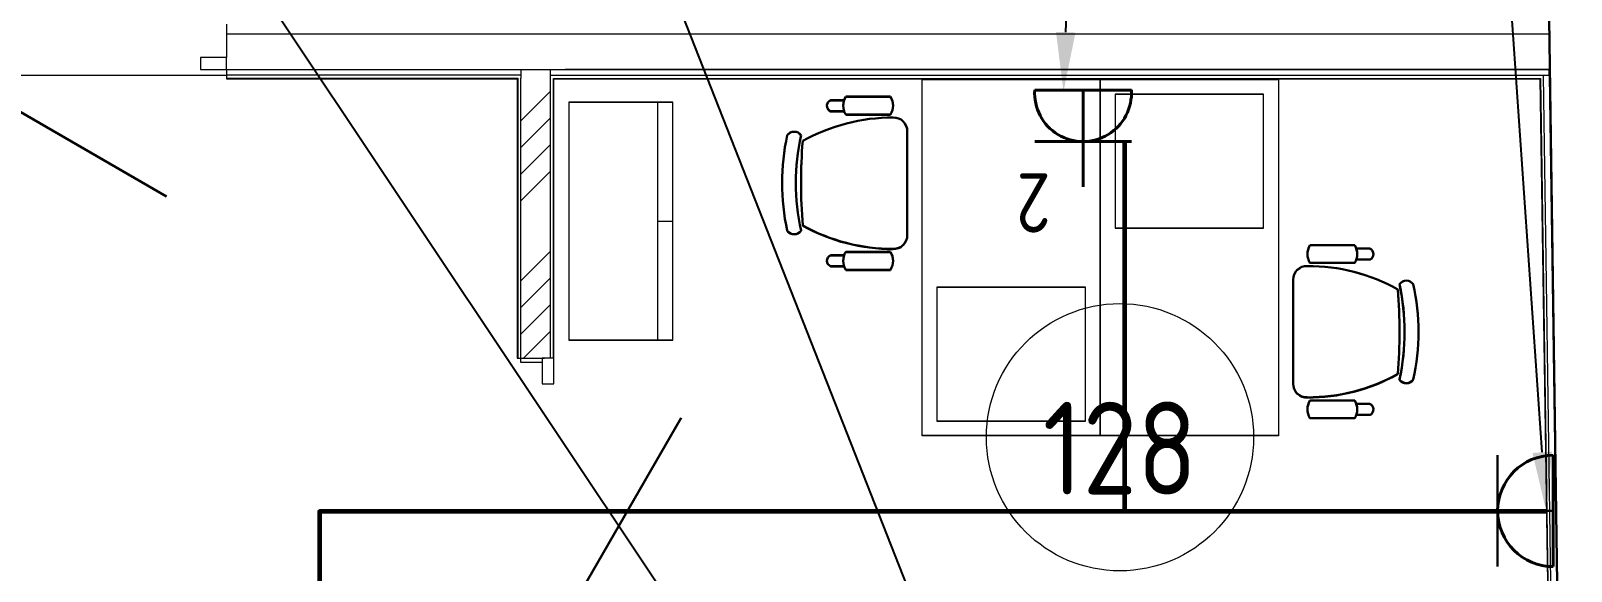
# Model space of a CAD drawing. Header units: millimetres. Extents: x -32 to 417638015, y -35 to 175284279.
# Drawn here: x 202696 to 207884, y 67482 to 69302 of the extents above; entities that cross this region are included whole.
import ezdxf
from ezdxf import colors
from ezdxf.entities.mleader import LeaderData, LeaderLine
from ezdxf.enums import TextEntityAlignment as Align
from ezdxf.math import Vec2, Vec3

# ---------------------------------------------------------------- set-up
doc = ezdxf.new("R2010")
doc.units = ezdxf.units.MM
for name, color, linetype, lineweight in [('_ЭМ_гофра', 5, 'Continuous', 60), ('_ЭМ_ТХобщее_слой', 7, 'Continuous', 30), ('Аннотация', 7, 'Continuous', 18), ('Двери', 7, 'Continuous', 9), ('Перекрытие', 7, 'Continuous', 18), ('Стены внутренние', 7, 'Continuous', 18), ('Стены несущие', 7, 'Continuous', 30), ('Стены отделка', 7, 'Continuous', 30), ('Стены перегородки', 7, 'Continuous', 30), ('Стены штриховка', 7, 'Continuous', 9), ('ТХ', 5, 'Continuous', 0), ('ШТРИХОВКА', 252, 'Continuous', 15), ('ЭМ', 5, 'Continuous', 40), ('ЭОМ_Кабель Быт. розеток', 5, 'Continuous', 30), ('ЭОМ_Розетки комп', 1, 'Continuous', 30)]:
    doc.layers.add(name, color=color, linetype=linetype, lineweight=lineweight)
doc.layers.add('_ЭМ_Надписи', color=7, linetype='Continuous')
doc.layers.add('ЭОМ_Лотки рабочие', color=5, linetype='Continuous')
doc.layers.add('Линии', color=7, linetype='Continuous', lineweight=9, true_color=0x00a600)
doc.styles.add('GOST Common', font='GOST_Common.ttf', dxfattribs={"width": 0.9, "height": 350})
doc.styles.add('ЭОМ', font='isocpeur.ttf', dxfattribs={"width": 0.85, "height": 250})

# ---------------------------------------------------------------- blocks, each defined once
blk = doc.blocks.new('ТХ 1 этаж.')
at = {"color": 252, "linetype": 'Continuous', "true_color": 0x939598}
for p, q in [((43108.3, 15933.8), (43153.9, 15933.8)), ((43159.7, 15945.9), (43310.8, 15945.9)), ((43108.3, 15897.1), (43154, 15897.1)), ((43159.7, 15885.6), (43310.8, 15885.6)), ((43367.1, 15479.2), (43367.1, 15829.3)), ((43108.3, 15411.4), (43154, 15411.4)), ((43159.7, 15422.9), (43310.8, 15422.9)), ((44874.6, 15445.9), (44723.4, 15445.9)), ((44926, 15433.8), (44880.3, 15433.8)), ((43108.3, 15374.7), (43153.9, 15374.7)), ((43159.7, 15362.6), (43310.8, 15362.6)), ((44874.6, 15385.6), (44723.4, 15385.6)), ((44925.9, 15397.1), (44880.2, 15397.1)), ((44667.1, 15329.3), (44667.1, 14979.2)), ((44874.6, 14922.9), (44723.4, 14922.9)), ((44925.9, 14911.4), (44880.2, 14911.4)), ((44874.6, 14862.6), (44723.4, 14862.6)), ((44926, 14874.7), (44880.3, 14874.7))]:
    blk.add_line(p, q, dxfattribs=at)
for centre, radius, start, end in [((43116.8, 15915.5), 20.2, 114.8955, 245.3354), ((43209.7, 15915.7), 58.4, 148.951, 211.0488), ((43260.8, 15915.7), 58.4, 328.951, 31.0488), ((42986, 15799.6), 28.1, 34.2901, 145.7096), ((43318.6, 15250.9), 624.5, 89.878, 119.1059), ((43321.7, 15829.9), 45.4, 359.2519, 92.1866), ((43692.8, 15655), 747.5, 167.602, 192.3978), ((43739.3, 15655), 747.5, 167.602, 192.3978), ((44771.1, 15655), 1761.9, 175.3938, 184.6546), ((42986, 15510.3), 28.1, 214.2915, 325.7083), ((43318.6, 16057.7), 624.5, 240.9068, 270.1215), ((43321.7, 15478.6), 45.4, 267.8135, 0.7479), ((43116.9, 15393.1), 20.2, 114.8955, 245.3354), ((43209.7, 15392.8), 58.4, 148.951, 211.0488), ((43260.8, 15392.8), 58.4, 328.951, 31.0488), ((44773.4, 15415.7), 58.4, 148.951, 211.0488), ((44824.5, 15415.7), 58.4, 328.951, 31.0488), ((44917.4, 15415.5), 20.2, 294.8955, 65.3354), ((44712.5, 15329.9), 45.4, 87.8135, 180.7479), ((44715.6, 14750.8), 624.5, 60.9068, 90.1215), ((45048.3, 15298.2), 28.1, 34.2915, 145.7083), ((44294.9, 15153.5), 747.5, 347.602, 12.3978), ((44341.4, 15153.5), 747.5, 347.602, 12.3978), ((43263.1, 15153.5), 1761.9, 355.3938, 4.6546), ((44715.6, 15557.6), 624.5, 269.878, 299.1059), ((44712.5, 14978.6), 45.4, 179.2519, 272.1866), ((45048.3, 15008.9), 28.1, 214.2901, 325.7096), ((44773.4, 14892.8), 58.4, 148.951, 211.0488), ((44824.5, 14892.8), 58.4, 328.951, 31.0488), ((44917.4, 14893), 20.2, 294.8955, 65.3354)]:
    blk.add_arc(centre, radius, start, end, dxfattribs=at)
at = {"layer": 'ТХ', "color": 252, "true_color": 0x939598}
for p, q in [((42527, 15126.9), (42527, 15926.9)), ((42527, 15526.9), (42577, 15526.9))]:
    blk.add_line(p, q, dxfattribs=at)
for points in [[(44017.1, 16004.3), (44017.1, 14804.3), (43417.1, 14804.3), (43417.1, 16004.3)], [(44017.1, 14804.3), (44017.1, 16004.3), (44617.1, 16004.3), (44617.1, 14804.3)], [(44567.1, 15504.3), (44567.1, 15954.3), (44067.1, 15954.3), (44067.1, 15504.3)], [(42227, 15926.9), (42227, 15126.9), (42577, 15126.9), (42577, 15926.9)], [(43467.1, 15304.3), (43467.1, 14854.3), (43967.1, 14854.3), (43967.1, 15304.3)]]:
    blk.add_lwpolyline(points, close=True, dxfattribs=at)
blk = doc.blocks.new('1 этаж')
at = {"layer": 'Стены внутренние'}
h = blk.add_hatch(dxfattribs=at)
h.set_pattern_fill('ANSI34', color=8, scale=20, style=0)
h.set_pattern_definition([(45, (-31496.66, 188.9), (-269.4077, 269.4077), []), (45, (-31406.86, 188.9), (-269.4077, 269.4077), []), (45, (-31317.06, 188.9), (-269.4077, 269.4077), []), (45, (-31227.26, 188.9), (-269.4077, 269.4077), [])])
h.paths.add_polyline_path([(35308.523, 17592.84), (35208.523, 17592.84), (35208.523, 16620.839), (35308.523, 16620.839)])
h.paths.add_polyline_path([(35308.523, 15590.839), (35280.523, 15590.839), (35208.523, 15590.839), (35208.523, 14995.882), (35308.523, 14995.882)])
at = {"layer": 'Двери', "color": 8, "lineweight": 30}
for p, q in [((33274.201, 17592.84), (34015.518, 17164.84)), ((35320.523, 15677.839), (35748.523, 16419.157))]:
    blk.add_line(p, q, dxfattribs=at)
at = {"layer": 'Двери', "color": 8}
for p, q in [((34217.201, 17632.84), (34130.201, 17632.84)), ((34130.201, 17632.84), (34130.201, 17592.84)), ((34130.201, 17592.84), (34217.201, 17592.84)), ((34217.201, 17592.84), (34217.201, 17632.84)), ((35320.523, 16620.839), (35280.523, 16620.839)), ((35280.523, 16620.839), (35280.523, 16533.839)), ((35320.523, 16533.839), (35320.523, 16620.839)), ((35280.523, 16533.839), (35320.523, 16533.839))]:
    blk.add_line(p, q, dxfattribs=at)
at = {"layer": 'Линии', "color": 8}
blk.add_circle((37227.135, 16354.138), 450, dxfattribs=at)
at = {"layer": 'Перекрытие', "color": 8}
for p, q in [((38674.822, 17592.632), (38672.924, 17592.632)), ((33187.201, 17572.84), (34217.201, 17572.84)), ((35208.523, 16605.839), (35208.523, 16620.839)), ((35280.523, 16605.839), (35208.523, 16605.839))]:
    blk.add_line(p, q, dxfattribs=at)
at = {"layer": 'Стены несущие', "color": 8}
blk.add_line((38635.449, 20321.934), (38734.225, 13474.831), dxfattribs=at)
at = {"layer": 'Стены отделка', "color": 8, "lineweight": 9}
for p, q in [((34217.201, 17744.84), (34217.201, 17712.84)), ((34217.201, 17712.84), (34217.201, 17712.84)), ((38674.819, 17712.84), (38674.819, 17732.84)), ((34217.201, 17592.84), (34217.201, 17560.84)), ((35208.523, 17592.84), (35208.523, 17562.84)), ((38672.924, 17592.632), (35358.523, 17592.632)), ((38672.924, 17572.632), (38672.924, 17592.632)), ((34302.201, 17572.84), (34217.201, 17572.84)), ((34217.201, 17560.84), (35196.523, 17560.84)), ((35196.523, 17560.84), (35196.523, 16620.839)), ((38672.924, 17572.632), (35308.523, 17572.632)), ((35320.523, 16620.839), (35320.523, 17560.632)), ((35320.523, 17560.632), (38641.693, 17560.632)), ((38641.693, 17560.632), (38679.509, 15007.882)), ((38714.303, 13469.27), (38653.516, 17572.632)), ((38673.518, 17572.632), (38653.521, 17572.335)), ((38734.301, 13469.566), (38673.518, 17572.632)), ((35196.523, 16620.839), (35288.523, 16620.839))]:
    blk.add_line(p, q, dxfattribs=at)
at = {"layer": 'Стены перегородки', "color": 8, "lineweight": 18}
for p, q in [((34217.201, 17712.84), (34217.201, 17632.84)), ((34217.201, 17712.84), (38674.819, 17712.84)), ((38674.819, 17592.84), (38674.819, 17712.84)), ((34217.201, 17592.84), (38674.819, 17592.84))]:
    blk.add_line(p, q, dxfattribs=at)
at = {"layer": 'Стены штриховка', "color": 8}
for p, q in [((35308.523, 16620.839), (35308.523, 17592.84)), ((34217.201, 17562.84), (35198.523, 17562.84)), ((35208.523, 17572.84), (34302.201, 17572.84)), ((35198.523, 17562.84), (35198.523, 16620.839)), ((35208.523, 16620.839), (35208.523, 17562.84)), ((35318.523, 16620.839), (35318.523, 17562.632)), ((35318.523, 17562.632), (38643.663, 17562.632)), ((38643.663, 17562.632), (38681.539, 15005.882))]:
    blk.add_line(p, q, dxfattribs=at)
at = {"layer": 'ЭОМ_Лотки рабочие'}
blk.add_blockref('ТХ 1 этаж.', (-6856.492, 1554.379), dxfattribs=at)
at = {"layer": 'Аннотация', "color": 8, "lineweight": 9, "insert": (37227.135, 16317.19), "char_height": 312.5, "width": 520.21112, "attachment_point": 5, "line_spacing_factor": 1.022766, "style": 'GOST Common'}
blk.add_mtext('128', dxfattribs=at)
blk = doc.blocks.new('_ЭМ_ТХ2_1этаж')
at = {"color": 252, "linetype": 'Continuous', "true_color": 0x939598}
for p, q in [((154256.2, -53259.7), (154301.8, -53259.7)), ((154307.6, -53247.7), (154458.7, -53247.7)), ((154256.2, -53296.4), (154301.9, -53296.4)), ((154307.6, -53307.9), (154458.7, -53307.9)), ((154515, -53714.3), (154515, -53364.2)), ((156022.4, -53747.7), (155871.3, -53747.7)), ((154256.2, -53782.1), (154301.9, -53782.1)), ((154307.6, -53770.6), (154458.7, -53770.6)), ((156073.8, -53796.4), (156028.1, -53796.4)), ((156073.9, -53759.7), (156028.2, -53759.7)), ((154256.1, -53818.8), (154301.8, -53818.8)), ((154307.6, -53830.9), (154458.7, -53830.9)), ((156022.4, -53807.9), (155871.3, -53807.9)), ((155815, -53864.2), (155815, -54214.3)), ((156022.4, -54270.6), (155871.3, -54270.6)), ((156073.8, -54282.1), (156028.1, -54282.1)), ((156073.8, -54318.8), (156028.2, -54318.8)), ((156022.4, -54330.9), (155871.3, -54330.9))]:
    blk.add_line(p, q, dxfattribs=at)
for centre, radius, start, end in [((154264.7, -53278), 20.2, 114.8955, 245.3354), ((154357.6, -53277.8), 58.4, 148.951, 211.0488), ((154408.7, -53277.8), 58.4, 328.951, 31.0488), ((154466.5, -53942.7), 624.5, 89.878, 119.1059), ((154469.6, -53363.6), 45.4, 359.2519, 92.1866), ((154840.7, -53538.5), 747.5, 167.602, 192.3978), ((154133.9, -53393.9), 28.1, 34.2901, 145.7096), ((154887.2, -53538.5), 747.5, 167.602, 192.3978), ((155919, -53538.5), 1761.9, 175.3938, 184.6546), ((154133.9, -53683.2), 28.1, 214.2915, 325.7083), ((154466.5, -53135.9), 624.5, 240.9068, 270.1215), ((154469.6, -53714.9), 45.4, 267.8135, 0.7479), ((155921.3, -53777.8), 58.4, 148.951, 211.0488), ((155972.4, -53777.8), 58.4, 328.951, 31.0488), ((154264.7, -53800.5), 20.2, 114.8955, 245.3354), ((154357.6, -53800.7), 58.4, 148.951, 211.0488), ((154408.7, -53800.7), 58.4, 328.951, 31.0488), ((156065.3, -53778.1), 20.2, 294.8955, 65.3354), ((155860.4, -53863.6), 45.4, 87.8135, 180.7479), ((155863.5, -54442.7), 624.5, 60.9068, 90.1215), ((154411, -54040), 1761.9, 355.3938, 4.6546), ((156196.1, -53895.3), 28.1, 34.2915, 145.7083), ((155442.8, -54040), 747.5, 347.602, 12.3978), ((155489.3, -54040), 747.5, 347.602, 12.3978), ((155860.4, -54214.9), 45.4, 179.2519, 272.1866), ((155863.5, -53635.9), 624.5, 269.878, 299.1059), ((156196.1, -54184.6), 28.1, 214.2901, 325.7096), ((155921.3, -54300.7), 58.4, 148.951, 211.0488), ((155972.4, -54300.7), 58.4, 328.951, 31.0488), ((156065.3, -54300.5), 20.2, 294.8955, 65.3354)]:
    blk.add_arc(centre, radius, start, end, dxfattribs=at)
at = {"layer": 'ТХ', "color": 252, "true_color": 0x939598}
for p, q in [((153674.9, -54066.7), (153674.9, -53266.7)), ((153674.9, -53666.7), (153724.9, -53666.7))]:
    blk.add_line(p, q, dxfattribs=at)
for points in [[(155165, -53189.3), (155165, -54389.3), (154565, -54389.3), (154565, -53189.3)], [(155165, -54389.3), (155165, -53189.3), (155765, -53189.3), (155765, -54389.3)], [(153374.9, -53266.7), (153374.9, -54066.7), (153724.9, -54066.7), (153724.9, -53266.7)], [(155715, -53689.3), (155715, -53239.3), (155215, -53239.3), (155215, -53689.3)], [(154615, -53889.3), (154615, -54339.3), (155115, -54339.3), (155115, -53889.3)]]:
    blk.add_lwpolyline(points, close=True, dxfattribs=at)
blk = doc.blocks.new('*U748')
at = {"color": 0, "lineweight": 40}
for p, q in [((250, 0), (-250, 0)), ((0, -250), (0, -500))]:
    blk.add_line(p, q, dxfattribs=at)
at = {"color": 0}
for p, q in [((0, 0), (0, -250)), ((250, -250), (-250, -250))]:
    blk.add_line(p, q, dxfattribs=at)
at = {"color": 0, "lineweight": 40}
blk.add_arc((0, 0), 250, 180, 360, dxfattribs=at)
at = {"color": 7, "style": 'GOST Common', "width": 0.9}
for tag, p in [('КОЛВО', (312.5, 312.6)), ('ВЫСОТА', (293.7, -391.4))]:
    blk.add_attdef(tag, p, '', height=350, dxfattribs=at)
at = {"color": 7, "linetype": 'ByBlock', "style": 'GOST Common', "width": 0.9}
blk.add_attdef('ГРУППА', text='', height=350, dxfattribs=at).set_placement((-568.1, 0), align=Align.RIGHT)
blk = doc.blocks.new('2м розетка IP20')
at = {"layer": 'ЭМ', "color": 5}
for p, q in [((-494124.5, -357092.4), (-494124.5, -356766.5)), ((-494287.3, -356918.9), (-493961.8, -356918.9)), ((-494287.3, -357092.4), (-493961.8, -357092.4))]:
    blk.add_line(p, q, dxfattribs=at)
blk.add_arc((-494124.5, -357082), 163.1, 356.3196, 183.6804, dxfattribs=at)
at = {"layer": 'ЭОМ_Кабель Быт. розеток', "color": 7, "insert": (-494016.1, -356612.2), "char_height": 200, "attachment_point": 1, "style": 'ЭОМ'}
blk.add_mtext_dynamic_manual_height_columns('2', width=91.256, gutter_width=1250, heights=[0], dxfattribs=at)

msp = doc.modelspace()

# ---------------------------------------------------------------- linework, layer by layer
at = {"layer": '_ЭМ_гофра', "linetype": 'ByBlock'}
for points in [[(206381.2, 67683.2), (206381.2, 68929.2)], [(207800.7, 67683.2), (203668.7, 67683.2), (203668.7, 63901)]]:
    msp.add_lwpolyline(points, dxfattribs=at)

# ---------------------------------------------------------------- block references
at = {"layer": '_ЭМ_ТХобщее_слой', "lineweight": 50}
msp.add_blockref('_ЭМ_ТХ2_1этаж', (51133.1, 122328.2), dxfattribs=at)
at = {"layer": 'ШТРИХОВКА'}
msp.add_blockref('1 этаж', (169137.4, 51579.3), dxfattribs=at)
at = {"layer": 'ЭОМ_Кабель Быт. розеток', "rotation": 180}
msp.add_blockref('2м розетка IP20', (-287884.3, -287989.7), dxfattribs=at)
at = {"layer": 'ЭОМ_Розетки комп', "color": 5, "xscale": 0.75, "yscale": 0.75, "zscale": 0.75, "rotation": 270}
msp.add_blockref('*U748', (207824.1, 67685.2, 64.3), dxfattribs=at)

# ---------------------------------------------------------------- leaders
at = {"layer": '_ЭМ_Надписи', "color": 7, "ltscale": 5}
ml = msp.add_multileader_mtext('Standard', dxfattribs=at)
ml.set_content('{\\fGOST Common|b0|i0|c204|p34;\\W0.9;\\C256;1ЩРС-2\\fISOCPEUR|b0|i0|c204|p34;\\W0.85; Гр.28\\PЭл.суш. \\fGOST Common|b0|i0|c0|p34;\\W0.9;h=0.9\\fGOST Common|b0|i0|c204|p34;м \\fGOST Common|b0|i0|c0|p34;L=1\\fGOST Common|b0|i0|c204|p34;м}', color=1, style='ЭОМ')
ml.set_leader_properties()
ml.build(insert=Vec2(0, 0))
ml.multileader.update_dxf_attribs({"text_left_attachment_type": 6, "text_right_attachment_type": 6, "dogleg_length": 0, "arrow_head_size": 200})
ctx = ml.context
ctx.base_point, ctx.char_height, ctx.arrow_head_size, ctx.landing_gap_size, ctx.plane_origin = Vec3(206594.4, 75784, -64.3), 250, 200, 0, Vec3(185321.1, 80922.9, -64.3)
ctx.left_attachment, ctx.right_attachment = 6, 6
notes = []
notes.append((ctx, [(1, (1, 1, 0), (209154, 75784, -64.3), (-1, 0), 0, [(0, [(210206.8, 65221.9, -64.3)], 0, [])])]))
ctx.mtext.insert, ctx.mtext.width, ctx.mtext.defined_height, ctx.mtext.flow_direction = Vec3(206594.4, 76109, -64.3), 3012.564, 673.2, 5
ml = msp.add_multileader_mtext('Standard', dxfattribs=at)
ml.set_content('{\\fGOST Common|b0|i0|c204|p34;\\W0.9;\\C256;1ЩРС-2\\fISOCPEUR|b0|i0|c204|p34;\\W0.85; Гр.17\\PРезерв \\fGOST Common|b0|i0|c0|p34;\\W0.9;h=\\fGOST Common|b0|i0|c204|p34;1\\fGOST Common|b0|i0|c0|p34;.\\fGOST Common|b0|i0|c204|p34;8м}', color=1, style='ЭОМ')
ml.set_leader_properties()
ml.build(insert=Vec2(0, 0))
ml.multileader.update_dxf_attribs({"text_left_attachment_type": 6, "text_right_attachment_type": 6, "dogleg_length": 0, "arrow_head_size": 200})
ctx = ml.context
ctx.base_point, ctx.char_height, ctx.arrow_head_size, ctx.landing_gap_size, ctx.plane_origin = Vec3(205504, 74545.1), 250, 200, 0, Vec3(183574.8, 81454.7)
ctx.left_attachment, ctx.right_attachment = 6, 6
notes.append((ctx, [(1, (1, 1, 0), (207323.4, 74545.1), (-1, 0), 0, [(0, [(207800.7, 67683.2)], 0, [])])]))
ctx.mtext.insert, ctx.mtext.width, ctx.mtext.defined_height, ctx.mtext.flow_direction = Vec3(205504, 74870.1), 2250.396, 578.6, 5
ml = msp.add_multileader_mtext('Standard', dxfattribs=at)
ml.set_content('{\\fGOST Common|b0|i0|c204|p34;\\W0.9;\\C256;1ЩРС-2\\fISOCPEUR|b0|i0|c204|p34;\\W0.85; Гр.27\\PЭл.суш. \\fGOST Common|b0|i0|c0|p34;\\W0.9;h=\\fGOST Common|b0|i0|c204|p34;0\\fGOST Common|b0|i0|c0|p34;.\\fGOST Common|b0|i0|c204|p34;9м \\fGOST Common|b0|i0|c0|p34;L=1\\fGOST Common|b0|i0|c204|p34;м}', color=1, style='ЭОМ')
ml.set_leader_properties()
ml.build(insert=Vec2(0, 0))
ml.multileader.update_dxf_attribs({"text_left_attachment_type": 6, "text_right_attachment_type": 6, "dogleg_length": 0, "arrow_head_size": 200})
ctx = ml.context
ctx.base_point, ctx.char_height, ctx.arrow_head_size, ctx.landing_gap_size, ctx.plane_origin = Vec3(200778, 73308.6, -64.3), 250, 200, 0, Vec3(181644, 80890, -64.3)
ctx.left_attachment, ctx.right_attachment = 6, 6
notes.append((ctx, [(1, (1, 1, 0), (203337.6, 73308.6, -64.3), (-1, 0), 0, [(0, [(206529.7, 65189.1, -64.3)], 0, [])])]))
ctx.mtext.insert, ctx.mtext.width, ctx.mtext.defined_height, ctx.mtext.flow_direction = Vec3(200778, 73633.6, -64.3), 2581.7, 673.2, 5
ml = msp.add_multileader_mtext('Standard', dxfattribs=at)
ml.set_content('{\\fGOST Common|b0|i0|c204|p34;\\W0.9;\\C256;1ЩРС-2\\fISOCPEUR|b0|i0|c204|p34;\\W0.85; Гр.17\\PНоутбук\\P\\pxql;\\fGOST Common|b0|i0|c0|p34;\\W0.9;h=\\fGOST Common|b0|i0|c204|p34;0,3м}', color=1, style='ЭОМ')
ml.set_leader_properties()
ml.build(insert=Vec2(0, 0))
ml.multileader.update_dxf_attribs({"text_left_attachment_type": 6, "text_right_attachment_type": 6, "dogleg_length": 0, "arrow_head_size": 200})
ctx = ml.context
ctx.base_point, ctx.char_height, ctx.arrow_head_size, ctx.landing_gap_size, ctx.plane_origin = Vec3(204599, 72767.2), 250, 200, 0, Vec3(181948.4, 82869)
ctx.left_attachment, ctx.right_attachment = 6, 6
notes.append((ctx, [(1, (1, 1, 0), (206311.5, 72767.2), (-1, 0), 0, [(0, [(206174.3, 69097.5)], 0, [])])]))
ctx.mtext.insert, ctx.mtext.width, ctx.mtext.defined_height, ctx.mtext.flow_direction = Vec3(204599, 73067.2), 2073.809, 545.6, 5
ml = msp.add_multileader_mtext('Standard', dxfattribs=at)
ml.set_content('{\\fGOST Common|b0|i0|c204|p34;\\W0.9;\\C256;1ЩРС-2\\fISOCPEUR|b0|i0|c204|p34;\\W0.85; Гр.17\\PРезерв\\P\\pxql;\\fGOST Common|b0|i0|c0|p34;\\W0.9;h=\\fGOST Common|b0|i0|c204|p34;1\\fGOST Common|b0|i0|c0|p34;.\\fGOST Common|b0|i0|c204|p34;8м}', color=1, style='ЭОМ')
ml.set_leader_properties()
ml.build(insert=Vec2(0, 0))
ml.multileader.update_dxf_attribs({"text_left_attachment_type": 6, "text_right_attachment_type": 6, "dogleg_length": 0, "arrow_head_size": 200})
ctx = ml.context
ctx.base_point, ctx.char_height, ctx.arrow_head_size, ctx.landing_gap_size, ctx.plane_origin = Vec3(201210.6, 70260.9), 250, 200, 0, Vec3(181146.5, 80362.7)
ctx.left_attachment, ctx.right_attachment = 6, 6
notes.append((ctx, [(1, (1, 1, 0), (202923.1, 70260.9), (-1, 0), 0, [(0, [(205372.5, 66591.2)], 0, [])])]))
ctx.mtext.insert, ctx.mtext.width, ctx.mtext.defined_height, ctx.mtext.flow_direction = Vec3(201210.6, 70560.9), 2073.809, 545.6, 5
for ctx, leaders in notes:
    for number, flags, end, landing, length, lines in leaders:
        leader = LeaderData()
        leader.index, (leader.has_last_leader_line, leader.has_dogleg_vector, leader.attachment_direction) = number, flags
        leader.last_leader_point, leader.dogleg_vector, leader.dogleg_length = Vec3(end), Vec3(landing), length
        for number, points, colour, breaks in lines:
            line = LeaderLine()
            line.index, line.vertices, line.color, line.breaks = number, Vec3.list(points), colors.encode_raw_color(colour), breaks
            leader.lines.append(line)
        ctx.leaders.append(leader)

doc.saveas('drawing.dxf')
